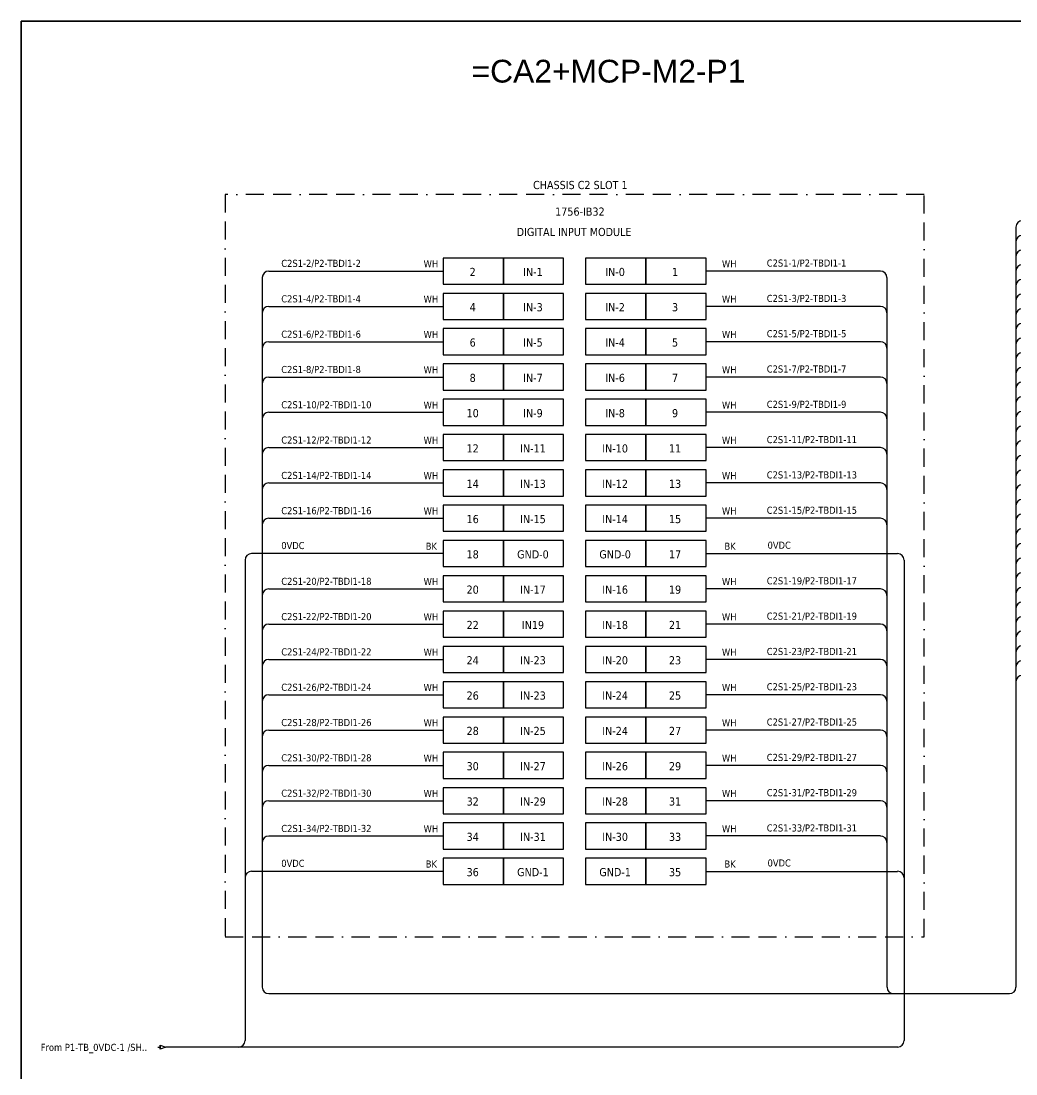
# Model space of a CAD drawing. Header units: millimetres. Extents: x 0 to 62600, y 0 to 14837.
# Drawn here: x 4193 to 5592, y 10237 to 11717 of the extents above; entities that cross this region are included whole.
import ezdxf
from ezdxf.enums import TextEntityAlignment as Align

# ---------------------------------------------------------------- set-up
doc = ezdxf.new("R2010")
doc.units = ezdxf.units.MM
doc.linetypes.add('BORDERX2', pattern=[88.9, 25.4, -12.7, 25.4, -12.7, 0, -12.7])
for name, color, linetype in [('HELPPOINT', 7, 'Continuous'), ('VECTORS', 7, 'Continuous'), ('x01001-FrameArea', 2, 'BORDERX2')]:
    doc.layers.add(name, color=color, linetype=linetype)
doc.layers.add('IE-EQUIP', color=253, linetype='Continuous', lineweight=25)
doc.layers.add('IE-WIRE', color=7, linetype='Continuous', lineweight=25)
doc.styles.get("Standard").update_dxf_attribs({"font": 'arial.ttf'})
doc.styles.add('Tahoma', font='')
doc.styles.get('Tahoma').set_extended_font_data('Tahoma')

# ---------------------------------------------------------------- blocks, each defined once
blk = doc.blocks.new('xTerminal_fr_to')
at = {"layer": 'VECTORS', "color": 1, "true_color": 0xff0000}
for p, q in [((-11.3, 0), (-7.8, 0)), ((-7.8, 2.8), (0, 0)), ((-7.8, -2.8), (-7.8, 2.8)), ((-7.8, 2.8), (0, 0)), ((-7.8, 2.8), (-7.8, -2.8)), ((0, 0), (-7.8, -2.8)), ((0, 0), (-7.8, -2.8))]:
    blk.add_line(p, q, dxfattribs=at)

msp = doc.modelspace()

# ---------------------------------------------------------------- linework, layer by layer
at = {"layer": 'HELPPOINT', "color": 4, "lineweight": 35}
for p, q in [((4193.3, 9012.6), (4193.3, 11716.9)), ((4193.3, 11716.9), (8086.6, 11716.9)), ((4193.3, 9012.6), (4193.3, 11716.9)), ((4193.3, 11716.9), (8086.6, 11716.9))]:
    msp.add_line(p, q, dxfattribs=at)
at = {"layer": 'IE-EQUIP', "linetype": 'Continuous', "ltscale": 25.4}
for points in [[(4786.7, 11347), (4871.4, 11347), (4871.4, 11383.7), (4786.7, 11383.7)], [(4871.4, 11347), (4956, 11347), (4956, 11383.7), (4871.4, 11383.7)], [(4986.9, 11347), (5071.5, 11347), (5071.5, 11383.7), (4986.9, 11383.7)], [(5071.5, 11347), (5156.2, 11347), (5156.2, 11383.7), (5071.5, 11383.7)], [(4786.7, 11297.4), (4871.4, 11297.4), (4871.4, 11334.1), (4786.7, 11334.1)], [(4871.4, 11297.4), (4956, 11297.4), (4956, 11334.1), (4871.4, 11334.1)], [(4986.9, 11297.4), (5071.5, 11297.4), (5071.5, 11334.1), (4986.9, 11334.1)], [(5071.5, 11297.4), (5156.2, 11297.4), (5156.2, 11334.1), (5071.5, 11334.1)], [(4786.7, 11247.8), (4871.4, 11247.8), (4871.4, 11284.5), (4786.7, 11284.5)], [(4871.4, 11247.8), (4956, 11247.8), (4956, 11284.5), (4871.4, 11284.5)], [(4986.9, 11247.8), (5071.5, 11247.8), (5071.5, 11284.5), (4986.9, 11284.5)], [(5071.5, 11247.8), (5156.2, 11247.8), (5156.2, 11284.5), (5071.5, 11284.5)], [(4786.7, 11198.1), (4871.4, 11198.1), (4871.4, 11234.8), (4786.7, 11234.8)], [(4871.4, 11198.1), (4956, 11198.1), (4956, 11234.8), (4871.4, 11234.8)], [(4986.9, 11198.1), (5071.5, 11198.1), (5071.5, 11234.8), (4986.9, 11234.8)], [(5071.5, 11198.1), (5156.2, 11198.1), (5156.2, 11234.8), (5071.5, 11234.8)], [(4786.7, 11148.5), (4871.4, 11148.5), (4871.4, 11185.2), (4786.7, 11185.2)], [(4871.4, 11148.5), (4956, 11148.5), (4956, 11185.2), (4871.4, 11185.2)], [(4986.9, 11148.5), (5071.5, 11148.5), (5071.5, 11185.2), (4986.9, 11185.2)], [(5071.5, 11148.5), (5156.2, 11148.5), (5156.2, 11185.2), (5071.5, 11185.2)], [(4786.7, 11098.9), (4871.4, 11098.9), (4871.4, 11135.6), (4786.7, 11135.6)], [(4871.4, 11098.9), (4956, 11098.9), (4956, 11135.6), (4871.4, 11135.6)], [(4986.9, 11098.9), (5071.5, 11098.9), (5071.5, 11135.6), (4986.9, 11135.6)], [(5071.5, 11098.9), (5156.2, 11098.9), (5156.2, 11135.6), (5071.5, 11135.6)], [(4786.7, 11049.2), (4871.4, 11049.2), (4871.4, 11085.9), (4786.7, 11085.9)], [(4871.4, 11049.2), (4956, 11049.2), (4956, 11085.9), (4871.4, 11085.9)], [(4986.9, 11049.2), (5071.5, 11049.2), (5071.5, 11085.9), (4986.9, 11085.9)], [(5071.5, 11049.2), (5156.2, 11049.2), (5156.2, 11085.9), (5071.5, 11085.9)], [(4786.7, 10999.6), (4871.4, 10999.6), (4871.4, 11036.3), (4786.7, 11036.3)], [(4871.4, 10999.6), (4956, 10999.6), (4956, 11036.3), (4871.4, 11036.3)], [(4986.9, 10999.6), (5071.5, 10999.6), (5071.5, 11036.3), (4986.9, 11036.3)], [(5071.5, 10999.6), (5156.2, 10999.6), (5156.2, 11036.3), (5071.5, 11036.3)], [(4786.7, 10950), (4871.4, 10950), (4871.4, 10986.7), (4786.7, 10986.7)], [(4871.4, 10950), (4956, 10950), (4956, 10986.7), (4871.4, 10986.7)], [(4986.9, 10950), (5071.5, 10950), (5071.5, 10986.7), (4986.9, 10986.7)], [(5071.5, 10950), (5156.2, 10950), (5156.2, 10986.7), (5071.5, 10986.7)], [(4786.7, 10900.3), (4871.4, 10900.3), (4871.4, 10937), (4786.7, 10937)], [(4871.4, 10900.3), (4956, 10900.3), (4956, 10937), (4871.4, 10937)], [(4986.9, 10900.3), (5071.5, 10900.3), (5071.5, 10937), (4986.9, 10937)], [(5071.5, 10900.3), (5156.2, 10900.3), (5156.2, 10937), (5071.5, 10937)], [(4786.7, 10850.7), (4871.4, 10850.7), (4871.4, 10887.4), (4786.7, 10887.4)], [(4871.4, 10850.7), (4956, 10850.7), (4956, 10887.4), (4871.4, 10887.4)], [(4986.9, 10850.7), (5071.5, 10850.7), (5071.5, 10887.4), (4986.9, 10887.4)], [(5071.5, 10850.7), (5156.2, 10850.7), (5156.2, 10887.4), (5071.5, 10887.4)], [(4786.7, 10801.1), (4871.4, 10801.1), (4871.4, 10837.8), (4786.7, 10837.8)], [(4871.4, 10801.1), (4956, 10801.1), (4956, 10837.8), (4871.4, 10837.8)], [(4986.9, 10801.1), (5071.5, 10801.1), (5071.5, 10837.8), (4986.9, 10837.8)], [(5071.5, 10801.1), (5156.2, 10801.1), (5156.2, 10837.8), (5071.5, 10837.8)], [(4786.7, 10751.4), (4871.4, 10751.4), (4871.4, 10788.1), (4786.7, 10788.1)], [(4871.4, 10751.4), (4956, 10751.4), (4956, 10788.1), (4871.4, 10788.1)], [(4986.9, 10751.4), (5071.5, 10751.4), (5071.5, 10788.1), (4986.9, 10788.1)], [(5071.5, 10751.4), (5156.2, 10751.4), (5156.2, 10788.1), (5071.5, 10788.1)], [(4786.7, 10701.8), (4871.4, 10701.8), (4871.4, 10738.5), (4786.7, 10738.5)], [(4871.4, 10701.8), (4956, 10701.8), (4956, 10738.5), (4871.4, 10738.5)], [(4986.9, 10701.8), (5071.5, 10701.8), (5071.5, 10738.5), (4986.9, 10738.5)], [(5071.5, 10701.8), (5156.2, 10701.8), (5156.2, 10738.5), (5071.5, 10738.5)], [(4786.7, 10652.2), (4871.4, 10652.2), (4871.4, 10688.9), (4786.7, 10688.9)], [(4871.4, 10652.2), (4956, 10652.2), (4956, 10688.9), (4871.4, 10688.9)], [(4986.9, 10652.2), (5071.5, 10652.2), (5071.5, 10688.9), (4986.9, 10688.9)], [(5071.5, 10652.2), (5156.2, 10652.2), (5156.2, 10688.9), (5071.5, 10688.9)], [(4786.7, 10602.5), (4871.4, 10602.5), (4871.4, 10639.2), (4786.7, 10639.2)], [(4871.4, 10602.5), (4956, 10602.5), (4956, 10639.2), (4871.4, 10639.2)], [(4986.9, 10602.5), (5071.5, 10602.5), (5071.5, 10639.2), (4986.9, 10639.2)], [(5071.5, 10602.5), (5156.2, 10602.5), (5156.2, 10639.2), (5071.5, 10639.2)], [(4786.7, 10552.9), (4871.4, 10552.9), (4871.4, 10589.6), (4786.7, 10589.6)], [(4871.4, 10552.9), (4956, 10552.9), (4956, 10589.6), (4871.4, 10589.6)], [(4986.9, 10552.9), (5071.5, 10552.9), (5071.5, 10589.6), (4986.9, 10589.6)], [(5071.5, 10552.9), (5156.2, 10552.9), (5156.2, 10589.6), (5071.5, 10589.6)], [(4786.7, 10503.3), (4871.4, 10503.3), (4871.4, 10540), (4786.7, 10540)], [(4871.4, 10503.3), (4956, 10503.3), (4956, 10540), (4871.4, 10540)], [(4986.9, 10503.3), (5071.5, 10503.3), (5071.5, 10540), (4986.9, 10540)], [(5071.5, 10503.3), (5156.2, 10503.3), (5156.2, 10540), (5071.5, 10540)]]:
    msp.add_lwpolyline(points, close=True, dxfattribs=at)
at = {"layer": 'IE-WIRE', "color": 4, "ltscale": 25.4}
for p, q in [((5591.9, 11427.2), (5591.9, 10358.8)), ((4532.3, 11356.2), (4532.3, 10358.8)), ((4541.4, 11365.4), (4786.7, 11365.4)), ((5401.4, 11365.4), (5156.2, 11365.4)), ((5410.6, 11356.2), (5410.6, 10358.8)), ((4541.4, 11315.8), (4786.7, 11315.8)), ((5401.4, 11315.8), (5156.2, 11315.8)), ((4541.4, 11266.1), (4786.7, 11266.1)), ((5401.4, 11266.1), (5156.2, 11266.1)), ((4541.4, 11216.5), (4786.7, 11216.5)), ((5401.4, 11216.5), (5156.2, 11216.5)), ((4541.4, 11166.9), (4786.7, 11166.9)), ((5401.4, 11166.9), (5156.2, 11166.9)), ((4541.4, 11117.2), (4786.7, 11117.2)), ((5401.4, 11117.2), (5156.2, 11117.2)), ((4541.4, 11067.6), (4786.7, 11067.6)), ((5401.4, 11067.6), (5156.2, 11067.6)), ((4541.4, 11018), (4786.7, 11018)), ((5401.4, 11018), (5156.2, 11018)), ((4541.4, 10918.7), (4786.7, 10918.7)), ((5401.4, 10918.7), (5156.2, 10918.7)), ((4541.4, 10869.1), (4786.7, 10869.1)), ((5401.4, 10869.1), (5156.2, 10869.1)), ((4541.4, 10819.4), (4786.7, 10819.4)), ((5401.4, 10819.4), (5156.2, 10819.4)), ((4541.4, 10769.8), (4786.7, 10769.8)), ((5401.4, 10769.8), (5156.2, 10769.8)), ((4541.4, 10720.2), (4786.7, 10720.2)), ((5401.4, 10720.2), (5156.2, 10720.2)), ((4541.4, 10670.5), (4786.7, 10670.5)), ((5401.4, 10670.5), (5156.2, 10670.5)), ((4541.4, 10620.9), (4786.7, 10620.9)), ((5401.4, 10620.9), (5156.2, 10620.9)), ((4541.4, 10571.3), (4786.7, 10571.3)), ((5401.4, 10571.3), (5156.2, 10571.3))]:
    msp.add_line(p, q, dxfattribs=at)
at = {"layer": 'IE-WIRE', "color": 7, "ltscale": 25.4}
for p, q in [((4786.7, 10968.3), (4517.3, 10968.3)), ((5156.2, 10968.3), (5425.6, 10968.3)), ((4508.2, 10959.2), (4508.2, 10283.6)), ((5434.7, 10959.2), (5434.7, 10283.6)), ((4786.7, 10521.6), (4517.3, 10521.6)), ((5156.2, 10521.6), (5425.6, 10521.6)), ((5425.7, 10274.6), (4396.7, 10274.6))]:
    msp.add_line(p, q, dxfattribs=at)
at = {"layer": 'IE-WIRE', "color": 4}
msp.add_line((4541.4, 10349.7), (5582.7, 10349.7), dxfattribs=at)
at = {"layer": 'IE-WIRE', "color": 4, "ltscale": 25.4}
for centre, radius, start, end in [((5601, 11427.2), 9.14, 90, 180), ((5601, 11406.6), 9.14, 90, 180), ((5601, 11386), 9.14, 90, 180), ((5601, 11365.4), 9.14, 90, 180), ((4541.4, 11356.2), 9.17, 90, 180), ((5401.4, 11356.2), 9.17, 0, 90), ((5601, 11344.7), 9.14, 90, 180), ((5601, 11324.1), 9.14, 90, 180), ((4541.4, 11306.6), 9.17, 90, 180), ((5401.4, 11306.6), 9.17, 0, 90), ((5601, 11303.5), 9.14, 90, 180), ((5601, 11282.9), 9.14, 90, 180), ((4541.4, 11256.9), 9.17, 90, 180), ((5401.4, 11256.9), 9.17, 0, 90), ((5601, 11262.3), 9.14, 90, 180), ((5601, 11241.7), 9.14, 90, 180), ((5601, 11221.1), 9.14, 90, 180), ((4541.4, 11207.3), 9.17, 90, 180), ((5401.4, 11207.3), 9.17, 0, 90), ((5601, 11200.5), 9.14, 90, 180), ((5601, 11179.9), 9.14, 90, 180), ((4541.4, 11157.7), 9.17, 90, 180), ((5401.4, 11157.7), 9.17, 0, 90), ((5601, 11159.2), 9.14, 90, 180), ((5601, 11138.6), 9.14, 90, 180), ((4541.4, 11108.1), 9.17, 90, 180), ((5401.4, 11108.1), 9.17, 0, 90), ((5601, 11118), 9.14, 90, 180), ((5601, 11097.4), 9.14, 90, 180), ((5601, 11076.8), 9.14, 90, 180), ((4541.4, 11058.4), 9.17, 90, 180), ((5401.4, 11058.4), 9.17, 0, 90), ((5601, 11056.2), 9.14, 90, 180), ((5601, 11035.6), 9.14, 90, 180), ((4541.4, 11008.8), 9.17, 90, 180), ((5401.4, 11008.8), 9.17, 0, 90), ((5601, 11015), 9.14, 90, 180), ((5601, 10994.3), 9.14, 90, 180), ((5601, 10973.7), 9.14, 90, 180), ((5601, 10953.1), 9.14, 90, 180), ((5601, 10932.5), 9.14, 90, 180), ((4541.4, 10909.5), 9.17, 90, 180), ((5401.4, 10909.5), 9.17, 0, 90), ((5601, 10911.9), 9.14, 90, 180), ((5601, 10891.3), 9.14, 90, 180), ((5601, 10870.7), 9.14, 90, 180), ((4541.4, 10859.9), 9.17, 90, 180), ((5401.4, 10859.9), 9.17, 0, 90), ((5601, 10850.1), 9.14, 90, 180), ((5601, 10829.5), 9.14, 90, 180), ((4541.4, 10810.3), 9.17, 90, 180), ((5401.4, 10810.3), 9.17, 0, 90), ((5601, 10808.8), 9.14, 90, 180), ((5601, 10788.2), 9.14, 90, 180), ((4541.4, 10760.6), 9.17, 90, 180), ((5401.4, 10760.6), 9.17, 0, 90), ((4541.4, 10711), 9.17, 90, 180), ((5401.4, 10711), 9.17, 0, 90), ((4541.4, 10661.4), 9.17, 90, 180), ((5401.4, 10661.4), 9.17, 0, 90), ((4541.4, 10611.7), 9.17, 90, 180), ((5401.4, 10611.7), 9.17, 0, 90), ((4541.4, 10562.1), 9.17, 90, 180), ((5401.4, 10562.1), 9.17, 0, 90)]:
    msp.add_arc(centre, radius, start, end, dxfattribs=at)
at = {"layer": 'IE-WIRE', "color": 7, "ltscale": 25.4}
for centre, radius, start, end in [((4517.3, 10959.2), 9.14, 90, 180), ((5425.6, 10959.2), 9.14, 0, 90), ((4517.3, 10512.5), 9.14, 90, 180), ((5425.6, 10512.5), 9.14, 0, 90), ((4499.2, 10283.6), 8.96, 270, 0), ((5425.7, 10283.6), 8.96, 270, 0), ((5425.7, 10283.6), 8.96, 270, 0)]:
    msp.add_arc(centre, radius, start, end, dxfattribs=at)
at = {"layer": 'IE-WIRE', "color": 4}
for centre, start, end in [((4541.4, 10358.8), 180, 270), ((5419.8, 10358.8), 180, 270), ((5582.7, 10358.8), 270, 0)]:
    msp.add_arc(centre, 9.14, start, end, dxfattribs=at)
at = {"layer": 'x01001-FrameArea'}
msp.add_lwpolyline([(4480, 10429.3), (5462.9, 10429.3), (5462.9, 11473.1), (4480, 11473.1)], close=True, dxfattribs=at)

# ---------------------------------------------------------------- block references
msp.add_blockref('xTerminal_fr_to', (4396.7, 10274.6))

# ---------------------------------------------------------------- texts
at = {"color": 2}
msp.add_text('=CA2+MCP-M2-P1', height=32, dxfattribs=at).set_placement((4826.6, 11630.4))
at = {"color": 2, "style": 'Tahoma'}
for s, height, p in [('CHASSIS C2 SLOT 1', 11.441, (4979.5, 11486.4)), ('1756-IB32', 11.44, (4978.9, 11449)), ('DIGITAL INPUT MODULE', 11.441, (4970.7, 11420.4)), ('2', 11.4, (4828.2, 11364.2)), ('IN-1', 11.44, (4912.9, 11364.2)), ('IN-0', 11.44, (5028.4, 11364.2)), ('1', 11.4, (5112.7, 11364.2)), ('4', 11.4, (4828.2, 11314.6)), ('IN-3', 11.44, (4912.9, 11314.6)), ('IN-2', 11.44, (5028.4, 11314.6)), ('3', 11.4, (5112.7, 11314.6)), ('6', 11.4, (4828.2, 11265)), ('IN-5', 11.44, (4912.9, 11265)), ('IN-4', 11.44, (5028.4, 11265)), ('5', 11.4, (5112.7, 11265)), ('8', 11.4, (4828.2, 11215.3)), ('IN-7', 11.44, (4912.9, 11215.3)), ('IN-6', 11.44, (5028.4, 11215.3)), ('7', 11.4, (5112.7, 11215.3)), ('10', 11.44, (4828.2, 11165.7)), ('IN-9', 11.44, (4912.9, 11165.7)), ('IN-8', 11.44, (5028.4, 11165.7)), ('9', 11.4, (5112.7, 11165.7)), ('12', 11.44, (4828.2, 11116.1)), ('IN-11', 11.44, (4912.9, 11116.1)), ('IN-10', 11.44, (5028.4, 11116.1)), ('11', 11.44, (5112.7, 11116.1)), ('14', 11.44, (4828.2, 11066.4)), ('IN-13', 11.44, (4912.9, 11066.4)), ('IN-12', 11.44, (5028.4, 11066.4)), ('13', 11.44, (5112.7, 11066.4)), ('16', 11.44, (4828.2, 11016.8)), ('IN-15', 11.44, (4912.9, 11016.8)), ('IN-14', 11.44, (5028.4, 11016.8)), ('15', 11.44, (5112.7, 11016.8)), ('18', 11.44, (4828.2, 10967.2)), ('GND-0', 11.44, (4912.9, 10967.2)), ('GND-0', 11.44, (5028.4, 10967.2)), ('17', 11.44, (5112.7, 10967.2)), ('20', 11.44, (4828.2, 10917.6)), ('IN-17', 11.44, (4912.9, 10917.6)), ('IN-16', 11.44, (5028.4, 10917.6)), ('19', 11.44, (5112.7, 10917.6)), ('22', 11.44, (4828.2, 10867.9)), ('IN19', 11.44, (4912.9, 10867.9)), ('IN-18', 11.44, (5028.4, 10867.9)), ('21', 11.44, (5112.7, 10867.9)), ('24', 11.44, (4828.2, 10818.3)), ('IN-23', 11.44, (4912.9, 10818.3)), ('IN-20', 11.44, (5028.4, 10818.3)), ('23', 11.44, (5112.7, 10818.3)), ('26', 11.44, (4828.2, 10768.7)), ('IN-23', 11.44, (4912.9, 10768.7)), ('IN-24', 11.44, (5028.4, 10768.7)), ('25', 11.44, (5112.7, 10768.7)), ('28', 11.44, (4828.2, 10719)), ('IN-25', 11.44, (4912.9, 10719)), ('IN-24', 11.44, (5028.4, 10719)), ('27', 11.44, (5112.7, 10719)), ('30', 11.44, (4828.2, 10669.4)), ('IN-27', 11.44, (4912.9, 10669.4)), ('IN-26', 11.44, (5028.4, 10669.4)), ('29', 11.44, (5112.7, 10669.4)), ('32', 11.44, (4828.2, 10619.8)), ('IN-29', 11.44, (4912.9, 10619.8)), ('IN-28', 11.44, (5028.4, 10619.8)), ('31', 11.44, (5112.7, 10619.8)), ('34', 11.44, (4828.2, 10570.1)), ('IN-31', 11.44, (4912.9, 10570.1)), ('IN-30', 11.44, (5028.4, 10570.1)), ('33', 11.44, (5112.7, 10570.1)), ('36', 11.44, (4828.2, 10520.5)), ('GND-1', 11.44, (4912.9, 10520.5)), ('GND-1', 11.44, (5028.4, 10520.5)), ('35', 11.44, (5112.7, 10520.5))]:
    msp.add_text(s, height=height, dxfattribs=at).set_placement(p, align=Align.MIDDLE_CENTER)
at = {"color": 4, "style": 'Tahoma'}
for s, height, p in [('C2S1-1/P2-TBDI1-1', 9.949, (5241.6, 11371.7)), ('C2S1-2/P2-TBDI1-2', 9.949, (4559.1, 11371.3)), ('WH', 9.95, (4759.2, 11370.6)), ('WH', 9.95, (5178.6, 11370.6)), ('C2S1-4/P2-TBDI1-4', 9.949, (4559.1, 11321.4)), ('WH', 9.95, (4759.2, 11321)), ('WH', 9.95, (5178.6, 11321)), ('C2S1-3/P2-TBDI1-3', 9.949, (5241.6, 11322)), ('C2S1-6/P2-TBDI1-6', 9.949, (4559.1, 11271.7)), ('WH', 9.95, (4759.2, 11271.4)), ('WH', 9.95, (5178.6, 11271.4)), ('C2S1-5/P2-TBDI1-5', 9.949, (5241.6, 11272.4)), ('C2S1-8/P2-TBDI1-8', 9.949, (4559.1, 11222.1)), ('WH', 9.95, (4759.2, 11221.7)), ('WH', 9.95, (5178.6, 11221.7)), ('C2S1-7/P2-TBDI1-7', 9.949, (5241.6, 11222.8)), ('C2S1-10/P2-TBDI1-10', 9.949, (4559.1, 11172.5)), ('WH', 9.95, (4759.2, 11172.1)), ('WH', 9.95, (5178.6, 11172.1)), ('C2S1-9/P2-TBDI1-9', 9.949, (5241.6, 11173.1)), ('C2S1-12/P2-TBDI1-12', 9.949, (4559.1, 11122.9)), ('WH', 9.95, (4759.2, 11122.5)), ('WH', 9.95, (5178.6, 11122.5)), ('C2S1-11/P2-TBDI1-11', 9.949, (5241.6, 11123.5)), ('C2S1-14/P2-TBDI1-14', 9.949, (4559.1, 11073.2)), ('WH', 9.95, (4759.2, 11072.8)), ('WH', 9.95, (5178.6, 11072.8)), ('C2S1-13/P2-TBDI1-13', 9.949, (5241.6, 11073.9)), ('C2S1-16/P2-TBDI1-16', 9.949, (4559.1, 11023.6)), ('WH', 9.95, (4759.2, 11023.2)), ('WH', 9.95, (5178.6, 11023.2)), ('C2S1-15/P2-TBDI1-15', 9.949, (5241.6, 11024.2)), ('C2S1-20/P2-TBDI1-18', 9.949, (4559.1, 10924.3)), ('WH', 9.95, (4759.2, 10923.9)), ('WH', 9.95, (5178.6, 10923.9)), ('C2S1-19/P2-TBDI1-17', 9.949, (5241.6, 10925)), ('C2S1-22/P2-TBDI1-20', 9.949, (4559.1, 10874.7)), ('WH', 9.95, (4759.2, 10874.3)), ('WH', 9.95, (5178.6, 10874.3)), ('C2S1-21/P2-TBDI1-19', 9.949, (5241.6, 10875.4)), ('C2S1-24/P2-TBDI1-22', 9.949, (4559.1, 10825.1)), ('WH', 9.95, (4759.2, 10824.7)), ('WH', 9.95, (5178.6, 10824.7)), ('C2S1-23/P2-TBDI1-21', 9.949, (5241.6, 10825.7)), ('C2S1-26/P2-TBDI1-24', 9.949, (4559.1, 10775.4)), ('WH', 9.95, (4759.2, 10775.1)), ('WH', 9.95, (5178.6, 10775.1)), ('C2S1-25/P2-TBDI1-23', 9.949, (5241.6, 10776.1)), ('C2S1-28/P2-TBDI1-26', 9.949, (4559.1, 10725.8)), ('WH', 9.95, (4759.2, 10725.4)), ('WH', 9.95, (5178.6, 10725.4)), ('C2S1-27/P2-TBDI1-25', 9.949, (5241.6, 10726.5)), ('C2S1-30/P2-TBDI1-28', 9.949, (4559.1, 10676.2)), ('C2S1-29/P2-TBDI1-27', 9.949, (5241.6, 10676.8)), ('WH', 9.95, (4759.2, 10675.8)), ('WH', 9.95, (5178.6, 10675.8)), ('C2S1-32/P2-TBDI1-30', 9.949, (4559.1, 10626.5)), ('WH', 9.95, (4759.2, 10626.2)), ('WH', 9.95, (5178.6, 10626.2)), ('C2S1-31/P2-TBDI1-29', 9.949, (5241.6, 10627.2)), ('C2S1-34/P2-TBDI1-32', 9.949, (4559.1, 10576.9)), ('WH', 9.95, (4759.2, 10576.5)), ('WH', 9.95, (5178.6, 10576.5)), ('C2S1-33/P2-TBDI1-31', 9.949, (5241.6, 10577.6))]:
    msp.add_text(s, height=height, dxfattribs=at).set_placement(p)
at = {"color": 7, "style": 'Tahoma'}
for s, height, p in [('0VDC', 9.95, (4559.1, 10974.6)), ('BK', 9.95, (4762.2, 10973.6)), ('BK', 9.95, (5182.1, 10973.6)), ('0VDC', 9.95, (5242.7, 10975.1)), ('0VDC', 9.95, (5242.7, 10528.4)), ('0VDC', 9.95, (4559.1, 10527.9)), ('BK', 9.95, (4762.2, 10526.9)), ('BK', 9.95, (5182.1, 10526.9)), ('From P1-TB_0VDC-1 /SH..', 9.949, (4220.9, 10269.2))]:
    msp.add_text(s, height=height, dxfattribs=at).set_placement(p)

doc.saveas('drawing.dxf')
